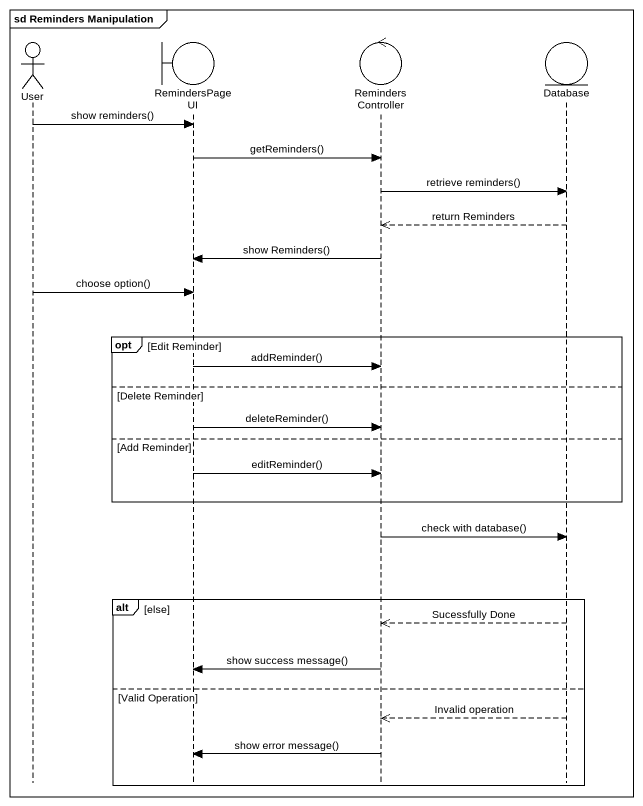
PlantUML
@startuml
mainframe sd Reminders Manipulation
hide footbox
actor User
boundary RemindersPageUI
control RemindersController
entity "Database" as Database_

User -> RemindersPageUI : show reminders()
RemindersPageUI -> RemindersController : getReminders()
RemindersController -> Database_ : retrieve reminders()
Database_ -->> RemindersController : return Reminders
RemindersController -> RemindersPageUI : show Reminders()
User -> RemindersPageUI : choose option()
opt Edit Reminder
  RemindersPageUI -> RemindersController : addReminder()
else Delete Reminder
  RemindersPageUI -> RemindersController : deleteReminder()
else Add Reminder
  RemindersPageUI -> RemindersController : editReminder()
end
RemindersController -> Database_ : check with database()
alt else
  Database_ -->> RemindersController : Sucessfully Done
  RemindersController -> RemindersPageUI : show success message()
else Valid Operation
  Database_ -->> RemindersController : Invalid operation
  RemindersController -> RemindersPageUI : show error message()
end
@enduml
